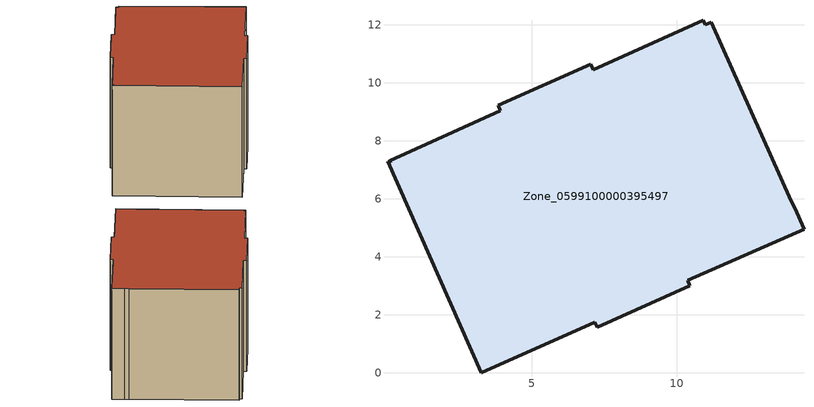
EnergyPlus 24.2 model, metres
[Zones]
Zone_0599100000395497
 floor ground (C_G): 0.03,7.29 0.13,7.25 0.1,7.32 3.92,9.04 3.85,9.23 7.04,10.64 7.12,10.46 10.91,12.16 10.99,12.01 11.2,12.09 13.95,5.91 14.06,5.68 14.39,4.95 10.37,3.19 10.46,3 7.26,1.57 7.18,1.75 3.27,0 z0
 wall outside (C_F): 10.37,3.19 14.39,4.95 14.06,5.68 13.95,5.91 11.2,12.09 10.99,12.01 10.91,12.16 7.12,10.46 7.04,10.64 3.85,9.23 3.92,9.04 0.1,7.32 0.13,7.25 0.03,7.29 3.27,0 7.18,1.75 7.26,1.57 10.46,3 10.37,3.19 z0:7.4
 roof outside (C_R): 13.95,5.91 11.2,12.09 10.99,12.01 10.91,12.16 7.12,10.46 7.04,10.64 3.85,9.23 3.92,9.04 0.1,7.32 0.13,7.25 0.03,7.29 3.27,0 7.18,1.75 7.26,1.57 10.46,3 10.37,3.19 14.39,4.95 14.06,5.68 z7.4
[BUILDING]
Pand.0599100000395497: North Axis=0; Terrain=City; Loads Convergence Tolerance Value=0.04; Temperature Convergence Tolerance Value=0.4; Solar Distribution=FullExterior; Maximum Number of Warmup Days=25; Minimum Number of Warmup Days=1
[Site:Location]
Rotterdam.The.Hague.AP_ZH_NLD Design_Conditions: Latitude=51.96; Longitude=4.45; Time Zone=1; Elevation=-4.5
[SITE:GROUNDTEMPERATURE:BUILDINGSURFACE]
18, 18, 18, 18, 18, 18, 18, 18, 18, 18, 18, 18
[MATERIAL] Thermal Absorptance=0.9; Solar Absorptance=0.7; Visible Absorptance=0.7
Name | Roughness | Thickness | Conductivity | Density | Specific Heat
G.D.1992-2005 | MediumSmooth | 0.15 | 0.06 | 540 | 1210
F.D.1992-2005 | Rough | 0.3 | 0.12 | 1920 | 840
R.D.1992-2005 | MediumRough | 0.2 | 0.08 | 1500 | 1000
[CONSTRUCTION]
C_G: G.D.1992-2005
C_F: F.D.1992-2005
C_R: R.D.1992-2005
[ZONE]
Zone_0599100000395497: Type=1; Multiplier=1; Ceiling Height=Autocalculate; Volume=Autocalculate; Floor Area=autocalculate; Part of Total Floor Area=Yes
[ZONEINFILTRATION:DESIGNFLOWRATE]
Infil_Zone_0599100000395497: Zone or ZoneList or Space or SpaceList=Zone_0599100000395497; Schedule=AlwaysOn; Design Flow Rate Calculation Method=Flow/Area; Flow Rate per Floor Area=0.0021; Constant Term Coefficient=1; Temperature Term Coefficient=0; Velocity Term Coefficient=0; Velocity Squared Term Coefficient=0
[HVACTEMPLATE:ZONE:IDEALLOADSAIRSYSTEM]
Zone_0599100000395497: Maximum Heating Supply Air Temperature=50; Minimum Cooling Supply Air Temperature=13; Maximum Heating Supply Air Humidity Ratio=0.0156; Minimum Cooling Supply Air Humidity Ratio=0.0077; Heating Limit=NoLimit; Cooling Limit=NoLimit; Dehumidification Control Type=ConstantSensibleHeatRatio; Cooling Sensible Heat Ratio=0.7; Dehumidification Setpoint=60; Humidification Control Type=None; Humidification Setpoint=30; Outdoor Air Method=None; Outdoor Air Flow Rate per Person=0.00944; Outdoor Air Flow Rate per Zone Floor Area=0; Outdoor Air Flow Rate per Zone=0; Demand Controlled Ventilation Type=None; Outdoor Air Economizer Type=NoEconomizer; Heat Recovery Type=None; Sensible Heat Recovery Effectiveness=0.7; Latent Heat Recovery Effectiveness=0.65
[ZONECONTROL:THERMOSTAT]
ThermostatControl_Zone_0599100000395497: Zone or ZoneList=Zone_0599100000395497; Control Type Schedule=DualSetpointControlType; Control 1=Thermostat_Zone_0599100000395497; Temperature Difference Between Cutout And Setpoint=0
[THERMOSTATSETPOINT:DUALSETPOINT]
Thermostat_Zone_0599100000395497: Heating Setpoint Temperature Schedule=HeatingSetpoint_Zone_0599100000395497; Cooling Setpoint Temperature Schedule=CoolingSetpoint_Zone_0599100000395497
[SCHEDULE:COMPACT]
HeatingSetpoint_Zone_0599100000395497: Through: 12/31, For: AllDays, Until: 24:00, 21
CoolingSetpoint_Zone_0599100000395497: Through: 12/31, For: AllDays, Until: 24:00, 24
DualSetpointControlType: Through: 12/31, For: AllDays, Until: 24:00, 4
AlwaysOn: Through: 12/31, For: AllDays, Until: 24:00, 1
